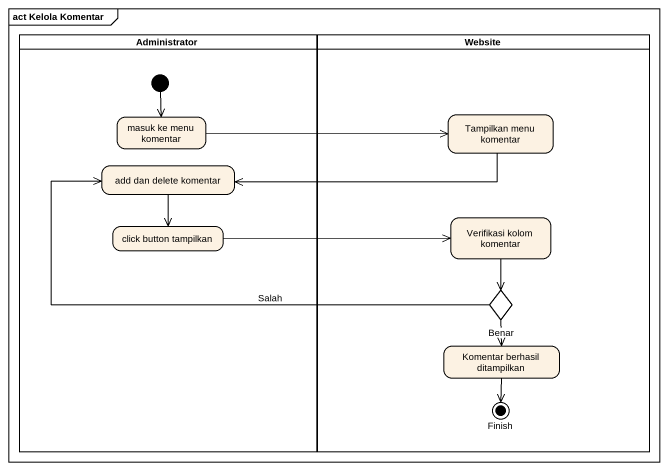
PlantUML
@startuml
mainframe act Kelola Komentar
hide empty description
state Administrator <<partition>> {
  state "masuk ke menu komentar" as masuk_ke_menu_komentar
  state "add dan delete komentar" as add_dan_delete_komentar
  state "click button tampilkan" as click_button_tampilkan
  [*] --> masuk_ke_menu_komentar
}
state Website <<partition>> {
  state "Tampilkan menu komentar" as Tampilkan_menu_komentar
  state "Verifikasi kolom komentar" as Verifikasi_kolom_komentar
  state choice1 <<choice>>
  state "Komentar berhasil ditampilkan" as Komentar_berhasil
  state Finish <<end>>
}
masuk_ke_menu_komentar -right-> Tampilkan_menu_komentar
Tampilkan_menu_komentar -left-> add_dan_delete_komentar
add_dan_delete_komentar --> click_button_tampilkan
click_button_tampilkan -right-> Verifikasi_kolom_komentar
Verifikasi_kolom_komentar --> choice1
choice1 -left-> add_dan_delete_komentar : Salah
choice1 --> Komentar_berhasil : Benar
Komentar_berhasil --> Finish
@enduml
